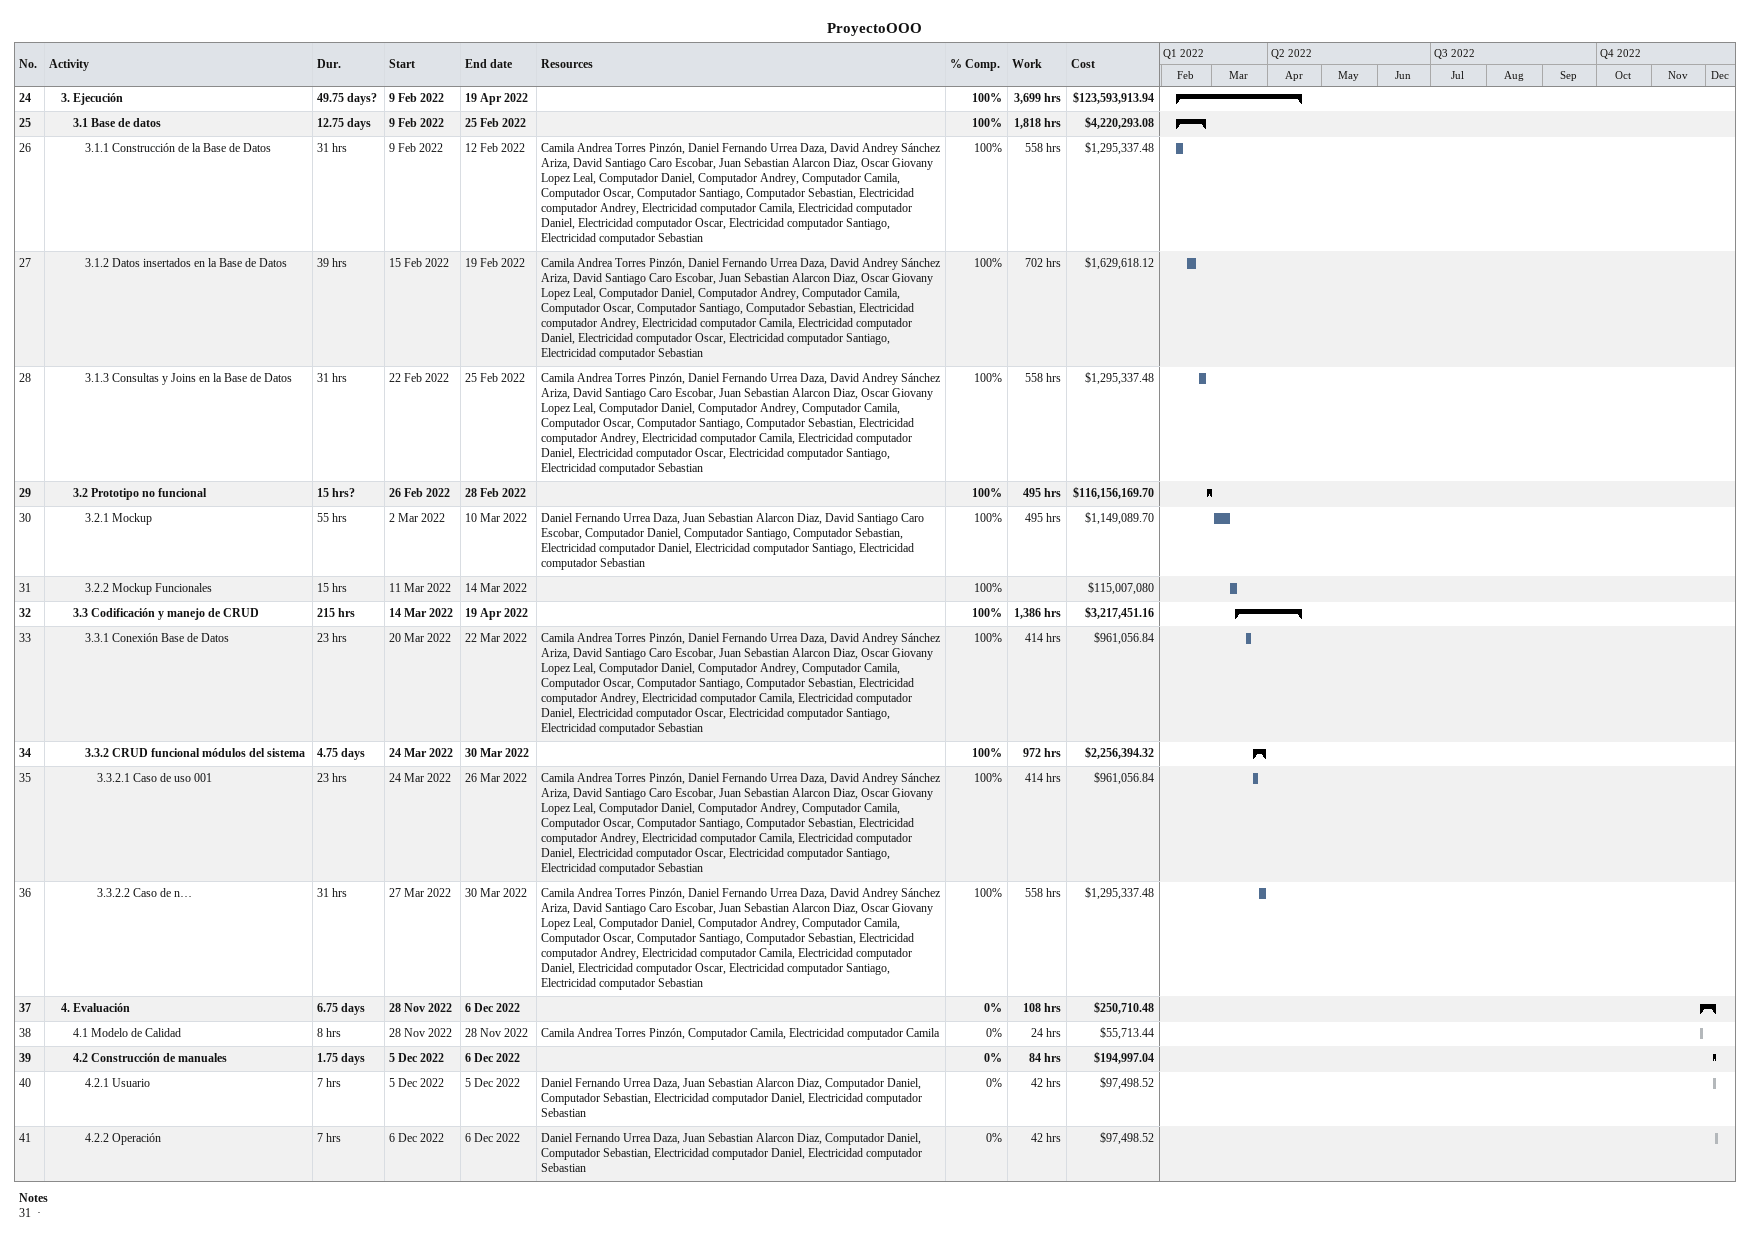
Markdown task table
ProyectoOOO

| ID | Level | Task | Duration | Start | Finish | Resources | % complete | Work (h) | Cost ($) |
|---|---|---|---|---|---|---|---|---|---|
| 24 | 2 | **3. Ejecución** | 49.75d? | 2022-02-09 | 2022-04-19 |  | 100 | 3699 | 123593913.94 |
| 25 | 3 | **3.1 Base de datos** | 12.75d | 2022-02-09 | 2022-02-25 |  | 100 | 1818 | 4220293.08 |
| 26 | 4 | 3.1.1 Construcción de la Base de Datos | 31h | 2022-02-09 | 2022-02-12 | Camila Andrea Torres Pinzón, Daniel Fernando Urrea Daza, David Andrey Sánchez Ariza, David Santiago Caro Escobar, Juan Sebastian Alarcon Diaz, Oscar Giovany Lopez Leal, Computador Daniel, Computador Andrey, Computador Camila, Computador Oscar, Computador Santiago, Computador Sebastian, Electricidad computador Andrey, Electricidad computador Camila, Electricidad computador Daniel, Electricidad computador Oscar, Electricidad computador Santiago, Electricidad computador Sebastian | 100 | 558 | 1295337.48 |
| 27 | 4 | 3.1.2 Datos insertados en la Base de Datos | 39h | 2022-02-15 | 2022-02-19 | Camila Andrea Torres Pinzón, Daniel Fernando Urrea Daza, David Andrey Sánchez Ariza, David Santiago Caro Escobar, Juan Sebastian Alarcon Diaz, Oscar Giovany Lopez Leal, Computador Daniel, Computador Andrey, Computador Camila, Computador Oscar, Computador Santiago, Computador Sebastian, Electricidad computador Andrey, Electricidad computador Camila, Electricidad computador Daniel, Electricidad computador Oscar, Electricidad computador Santiago, Electricidad computador Sebastian | 100 | 702 | 1629618.12 |
| 28 | 4 | 3.1.3 Consultas y Joins en la Base de Datos | 31h | 2022-02-22 | 2022-02-25 | Camila Andrea Torres Pinzón, Daniel Fernando Urrea Daza, David Andrey Sánchez Ariza, David Santiago Caro Escobar, Juan Sebastian Alarcon Diaz, Oscar Giovany Lopez Leal, Computador Daniel, Computador Andrey, Computador Camila, Computador Oscar, Computador Santiago, Computador Sebastian, Electricidad computador Andrey, Electricidad computador Camila, Electricidad computador Daniel, Electricidad computador Oscar, Electricidad computador Santiago, Electricidad computador Sebastian | 100 | 558 | 1295337.48 |
| 29 | 3 | **3.2 Prototipo no funcional** | 15h? | 2022-02-26 | 2022-02-28 |  | 100 | 495 | 116156169.70 |
| 30 | 4 | 3.2.1 Mockup | 55h | 2022-03-02 | 2022-03-10 | Daniel Fernando Urrea Daza, Juan Sebastian Alarcon Diaz, David Santiago Caro Escobar, Computador Daniel, Computador Santiago, Computador Sebastian, Electricidad computador Daniel, Electricidad computador Santiago, Electricidad computador Sebastian | 100 | 495 | 1149089.70 |
| 31 | 4 | 3.2.2 Mockup Funcionales | 15h | 2022-03-11 | 2022-03-14 |  | 100 |  | 115007080 |
| 32 | 3 | **3.3 Codificación y manejo de CRUD** | 215h | 2022-03-14 | 2022-04-19 |  | 100 | 1386 | 3217451.16 |
| 33 | 4 | 3.3.1 Conexión Base de Datos | 23h | 2022-03-20 | 2022-03-22 | Camila Andrea Torres Pinzón, Daniel Fernando Urrea Daza, David Andrey Sánchez Ariza, David Santiago Caro Escobar, Juan Sebastian Alarcon Diaz, Oscar Giovany Lopez Leal, Computador Daniel, Computador Andrey, Computador Camila, Computador Oscar, Computador Santiago, Computador Sebastian, Electricidad computador Andrey, Electricidad computador Camila, Electricidad computador Daniel, Electricidad computador Oscar, Electricidad computador Santiago, Electricidad computador Sebastian | 100 | 414 | 961056.84 |
| 34 | 4 | **3.3.2 CRUD funcional módulos del sistema** | 4.75d | 2022-03-24 | 2022-03-30 |  | 100 | 972 | 2256394.32 |
| 35 | 5 | 3.3.2.1 Caso de uso 001 | 23h | 2022-03-24 | 2022-03-26 | Camila Andrea Torres Pinzón, Daniel Fernando Urrea Daza, David Andrey Sánchez Ariza, David Santiago Caro Escobar, Juan Sebastian Alarcon Diaz, Oscar Giovany Lopez Leal, Computador Daniel, Computador Andrey, Computador Camila, Computador Oscar, Computador Santiago, Computador Sebastian, Electricidad computador Andrey, Electricidad computador Camila, Electricidad computador Daniel, Electricidad computador Oscar, Electricidad computador Santiago, Electricidad computador Sebastian | 100 | 414 | 961056.84 |
| 36 | 5 | 3.3.2.2 Caso de n… | 31h | 2022-03-27 | 2022-03-30 | Camila Andrea Torres Pinzón, Daniel Fernando Urrea Daza, David Andrey Sánchez Ariza, David Santiago Caro Escobar, Juan Sebastian Alarcon Diaz, Oscar Giovany Lopez Leal, Computador Daniel, Computador Andrey, Computador Camila, Computador Oscar, Computador Santiago, Computador Sebastian, Electricidad computador Andrey, Electricidad computador Camila, Electricidad computador Daniel, Electricidad computador Oscar, Electricidad computador Santiago, Electricidad computador Sebastian | 100 | 558 | 1295337.48 |
| 37 | 2 | **4. Evaluación** | 6.75d | 2022-11-28 | 2022-12-06 |  | 0 | 108 | 250710.48 |
| 38 | 3 | 4.1 Modelo de Calidad | 8h | 2022-11-28 | 2022-11-28 | Camila Andrea Torres Pinzón, Computador Camila, Electricidad computador Camila | 0 | 24 | 55713.44 |
| 39 | 3 | **4.2 Construcción de manuales** | 1.75d | 2022-12-05 | 2022-12-06 |  | 0 | 84 | 194997.04 |
| 40 | 4 | 4.2.1 Usuario | 7h | 2022-12-05 | 2022-12-05 | Daniel Fernando Urrea Daza, Juan Sebastian Alarcon Diaz, Computador Daniel, Computador Sebastian, Electricidad computador Daniel, Electricidad computador Sebastian | 0 | 42 | 97498.52 |
| 41 | 4 | 4.2.2 Operación | 7h | 2022-12-06 | 2022-12-06 | Daniel Fernando Urrea Daza, Juan Sebastian Alarcon Diaz, Computador Daniel, Computador Sebastian, Electricidad computador Daniel, Electricidad computador Sebastian | 0 | 42 | 97498.52 |

Notes
- 31: ·
